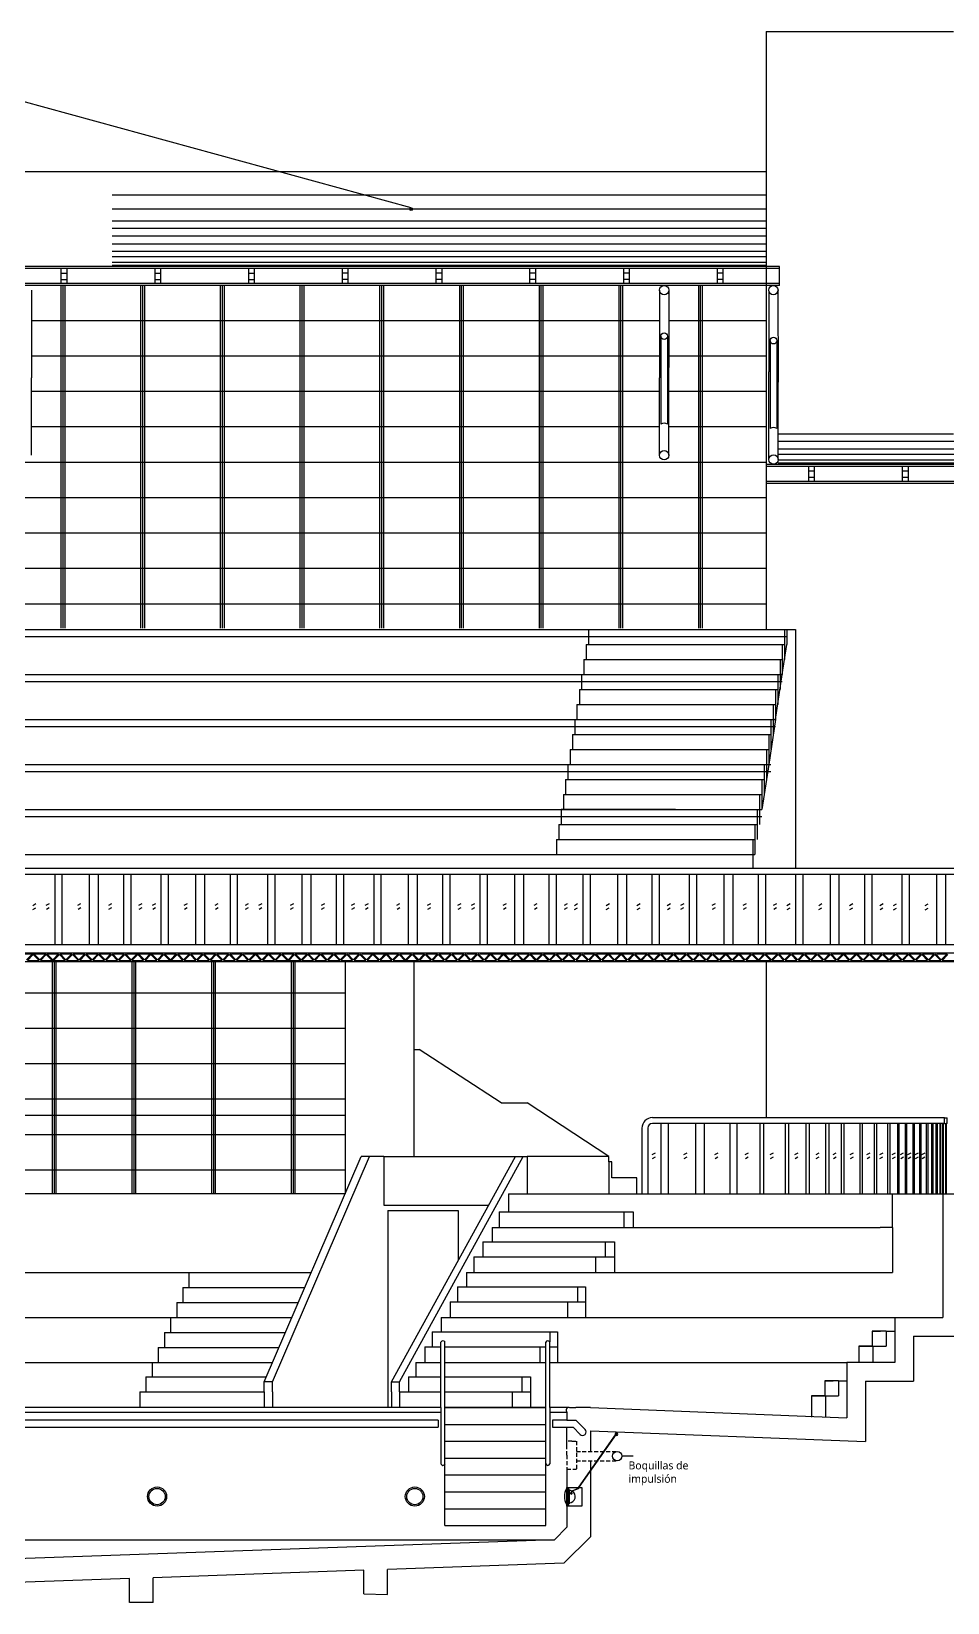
# Model space of a CAD drawing. Extents: x -30 to 1202, y 231 to 898.
# Drawn here: x 301.3 to 360, y 575.7 to 676.3 of the extents above; entities that cross this region are included whole.
import ezdxf

# ---------------------------------------------------------------- set-up
doc = ezdxf.new("R2010")
doc.units = 0
doc.header["$LTSCALE"] = 0.04
doc.linetypes.add('DASHED2', pattern=[9.525, 6.35, -3.175])
for name, color, linetype in [('0.1', 1, 'CONTINUOUS'), ('0.2', 2, 'CONTINUOUS'), ('0.3', 3, 'CONTINUOUS'), ('0.5', 5, 'CONTINUOUS'), ('intal', 1, 'DASHED2')]:
    doc.layers.add(name, color=color, linetype=linetype)
doc.styles.add('Amir', font='l_10646.ttf', dxfattribs={"height": 0.15})

msp = doc.modelspace()

# ---------------------------------------------------------------- linework, layer by layer
at = {"layer": '0.1'}
for p, q in [((325.64, 664.96), (287.81, 675.34)), ((348.36, 667.26), (294.51, 667.26)), ((348.36, 665.78), (306.51, 665.78)), ((348.36, 664.88), (306.51, 664.88)), ((348.36, 664.11), (306.51, 664.11)), ((348.36, 663.65), (306.51, 663.65)), ((348.36, 663.16), (306.51, 663.16)), ((348.36, 662.65), (306.51, 662.65)), ((348.36, 662.16), (306.51, 662.16)), ((348.36, 661.82), (306.51, 661.82)), ((348.36, 661.46), (306.51, 661.46)), ((348.36, 661.27), (306.51, 661.27)), ((303.25, 638.06), (303.25, 660)), ((303.37, 638.06), (303.37, 660)), ((303.49, 638.06), (303.49, 660)), ((308.35, 638.06), (308.35, 660)), ((308.47, 638.06), (308.47, 660)), ((308.59, 638.06), (308.59, 660)), ((313.45, 638.06), (313.45, 660)), ((313.57, 638.06), (313.57, 660)), ((313.69, 638.06), (313.69, 660)), ((318.55, 638.06), (318.55, 660)), ((318.67, 638.06), (318.67, 660)), ((318.79, 638.06), (318.79, 660)), ((323.65, 638.06), (323.65, 660)), ((323.77, 638.06), (323.77, 660)), ((323.89, 638.06), (323.89, 660)), ((328.75, 638.06), (328.75, 660)), ((328.87, 638.06), (328.87, 660)), ((328.99, 638.06), (328.99, 660)), ((333.85, 638.06), (333.85, 660)), ((333.97, 638.06), (333.97, 660)), ((334.09, 638.06), (334.09, 660)), ((338.95, 638.06), (338.95, 660)), ((339.07, 638.06), (339.07, 660)), ((339.19, 638.06), (339.19, 660)), ((344.05, 638.06), (344.05, 660)), ((344.17, 638.06), (344.17, 660)), ((344.29, 638.06), (344.29, 660)), ((341.54, 657.74), (301.34, 657.74)), ((348.36, 657.74), (342.14, 657.74)), ((341.54, 655.47), (301.34, 655.47)), ((348.36, 655.47), (342.14, 655.47)), ((341.54, 653.21), (301.34, 653.21)), ((348.36, 653.21), (342.14, 653.21)), ((341.54, 650.94), (301.34, 650.94)), ((348.36, 650.94), (342.14, 650.94)), ((399.41, 650), (349.14, 650)), ((348.36, 648.67), (228.67, 648.67)), ((399.41, 649.51), (349.14, 649.51)), ((399.41, 649.17), (349.14, 649.17)), ((399.41, 648.82), (349.14, 648.82)), ((399.41, 648.62), (349.14, 648.62)), ((348.36, 646.4), (228.67, 646.4)), ((348.36, 644.14), (228.67, 644.14)), ((348.36, 641.87), (228.67, 641.87)), ((348.36, 639.6), (228.67, 639.6)), ((302.83, 622.32), (302.83, 617.82)), ((303.29, 622.32), (303.29, 617.82)), ((305.04, 622.32), (305.04, 617.82)), ((305.61, 622.32), (305.61, 617.82)), ((307.24, 622.32), (307.24, 617.82)), ((307.71, 622.32), (307.71, 617.82)), ((309.63, 622.32), (309.63, 617.82)), ((310.1, 622.32), (310.1, 617.82)), ((311.85, 622.32), (311.85, 617.82)), ((312.42, 622.32), (312.42, 617.82)), ((314.05, 622.32), (314.05, 617.82)), ((314.51, 622.32), (314.51, 617.82)), ((316.44, 622.32), (316.44, 617.82)), ((316.91, 622.32), (316.91, 617.82)), ((318.65, 622.32), (318.65, 617.82)), ((319.22, 622.32), (319.22, 617.82)), ((320.85, 622.32), (320.85, 617.82)), ((321.32, 622.32), (321.32, 617.82)), ((323.25, 622.32), (323.25, 617.82)), ((323.71, 622.32), (323.71, 617.82)), ((325.46, 622.32), (325.46, 617.82)), ((326.03, 622.32), (326.03, 617.82)), ((327.66, 622.32), (327.66, 617.82)), ((328.12, 622.32), (328.12, 617.82)), ((330.05, 622.32), (330.05, 617.82)), ((330.52, 622.32), (330.52, 617.82)), ((332.26, 622.32), (332.26, 617.82)), ((332.83, 622.32), (332.83, 617.82)), ((334.46, 622.32), (334.46, 617.82)), ((334.93, 622.32), (334.93, 617.82)), ((336.64, 622.3), (336.64, 617.8)), ((337.1, 622.3), (337.1, 617.8)), ((338.85, 622.3), (338.85, 617.8)), ((339.42, 622.3), (339.42, 617.8)), ((341.05, 622.3), (341.05, 617.8)), ((341.52, 622.3), (341.52, 617.8)), ((343.44, 622.32), (343.44, 617.82)), ((343.91, 622.32), (343.91, 617.82)), ((345.66, 622.32), (345.66, 617.82)), ((346.23, 622.32), (346.23, 617.82)), ((347.86, 622.32), (347.86, 617.82)), ((348.32, 622.32), (348.32, 617.82)), ((350.25, 622.3), (350.25, 617.8)), ((350.72, 622.3), (350.72, 617.8)), ((352.46, 622.3), (352.46, 617.8)), ((353.03, 622.3), (353.03, 617.8)), ((354.66, 622.3), (354.66, 617.8)), ((355.13, 622.3), (355.13, 617.8)), ((357.06, 622.29), (357.06, 617.79)), ((357.52, 622.29), (357.52, 617.79)), ((359.27, 622.29), (359.27, 617.79)), ((359.84, 622.29), (359.84, 617.79)), ((301.42, 620.32), (301.62, 620.43)), ((301.43, 620.06), (301.62, 620.17)), ((302.28, 620.34), (302.49, 620.44)), ((302.3, 620.07), (302.48, 620.19)), ((304.31, 620.34), (304.51, 620.44)), ((304.32, 620.07), (304.51, 620.19)), ((306.29, 620.34), (306.49, 620.44)), ((306.3, 620.07), (306.49, 620.19)), ((308.22, 620.34), (308.43, 620.44)), ((308.24, 620.07), (308.42, 620.19)), ((309.09, 620.34), (309.3, 620.44)), ((309.1, 620.07), (309.29, 620.19)), ((311.11, 620.34), (311.32, 620.44)), ((311.13, 620.07), (311.31, 620.19)), ((313.09, 620.34), (313.3, 620.44)), ((313.11, 620.07), (313.29, 620.19)), ((315.03, 620.34), (315.24, 620.44)), ((315.04, 620.07), (315.23, 620.19)), ((315.89, 620.34), (316.1, 620.44)), ((315.91, 620.07), (316.09, 620.19)), ((317.92, 620.34), (318.13, 620.44)), ((317.93, 620.07), (318.12, 620.19)), ((319.9, 620.34), (320.11, 620.44)), ((319.91, 620.07), (320.1, 620.19)), ((321.83, 620.34), (322.04, 620.44)), ((321.85, 620.07), (322.03, 620.19)), ((322.7, 620.34), (322.91, 620.44)), ((322.72, 620.07), (322.9, 620.19)), ((324.72, 620.34), (324.93, 620.44)), ((324.74, 620.07), (324.93, 620.19)), ((326.7, 620.34), (326.91, 620.44)), ((326.72, 620.07), (326.9, 620.19)), ((328.64, 620.34), (328.85, 620.44)), ((328.66, 620.07), (328.84, 620.19)), ((329.51, 620.34), (329.71, 620.44)), ((329.52, 620.07), (329.71, 620.19)), ((331.53, 620.34), (331.74, 620.44)), ((331.55, 620.07), (331.73, 620.19)), ((333.51, 620.34), (333.72, 620.44)), ((333.53, 620.07), (333.71, 620.19)), ((335.45, 620.34), (335.65, 620.44)), ((335.46, 620.07), (335.65, 620.19)), ((336.09, 620.32), (336.3, 620.43)), ((336.11, 620.06), (336.29, 620.17)), ((338.12, 620.32), (338.33, 620.43)), ((338.13, 620.06), (338.32, 620.17)), ((340.1, 620.32), (340.3, 620.43)), ((340.11, 620.06), (340.3, 620.17)), ((342.03, 620.32), (342.24, 620.43)), ((342.05, 620.06), (342.23, 620.17)), ((342.9, 620.34), (343.11, 620.44)), ((342.91, 620.07), (343.1, 620.19)), ((344.92, 620.34), (345.13, 620.44)), ((344.94, 620.07), (345.12, 620.19)), ((346.9, 620.34), (347.11, 620.44)), ((346.92, 620.07), (347.1, 620.19)), ((348.84, 620.34), (349.05, 620.44)), ((348.85, 620.07), (349.04, 620.19)), ((349.7, 620.32), (349.91, 620.43)), ((349.72, 620.06), (349.9, 620.17)), ((351.73, 620.32), (351.94, 620.43)), ((351.75, 620.06), (351.93, 620.17)), ((353.71, 620.32), (353.92, 620.43)), ((353.72, 620.06), (353.91, 620.17)), ((355.64, 620.32), (355.85, 620.43)), ((355.66, 620.06), (355.84, 620.17)), ((356.51, 620.31), (356.72, 620.41)), ((356.53, 620.04), (356.71, 620.15)), ((358.54, 620.31), (358.74, 620.41)), ((358.55, 620.04), (358.74, 620.15)), ((325.81, 616.73), (325.81, 611.1)), ((325.81, 611.1), (326.16, 611.1)), ((325.81, 611.1), (325.81, 604.24)), ((331.41, 607.67), (326.16, 611.1)), ((331.41, 607.67), (333.06, 607.67)), ((338.3, 604.24), (333.06, 607.67)), ((268.54, 606.9), (321.41, 606.9)), ((341.63, 606.36), (341.63, 601.86)), ((342.09, 606.36), (342.09, 601.86)), ((343.84, 606.36), (343.84, 601.86)), ((344.41, 606.36), (344.41, 601.86)), ((346.04, 606.36), (346.04, 601.86)), ((346.5, 606.36), (346.5, 601.86)), ((347.97, 606.36), (347.97, 601.86)), ((348.19, 606.36), (348.19, 601.86)), ((349.59, 606.36), (349.59, 601.86)), ((349.79, 606.36), (349.79, 601.86)), ((350.91, 606.36), (350.91, 601.86)), ((351.12, 606.36), (351.12, 601.86)), ((352.17, 606.36), (352.17, 601.86)), ((352.37, 606.36), (352.37, 601.86)), ((353.16, 606.36), (353.16, 601.86)), ((353.35, 606.36), (353.35, 601.86)), ((354.36, 606.36), (354.36, 601.86)), ((354.52, 606.36), (354.52, 601.86)), ((355.28, 606.36), (355.28, 601.86)), ((355.44, 606.36), (355.44, 601.86)), ((356.13, 606.36), (356.13, 601.86)), ((356.29, 606.36), (356.29, 601.86)), ((356.78, 606.36), (356.78, 601.86)), ((356.86, 606.36), (356.86, 601.86)), ((357.27, 606.36), (357.27, 601.86)), ((357.35, 606.36), (357.35, 601.86)), ((357.75, 606.36), (357.75, 601.86)), ((357.84, 606.36), (357.84, 601.86)), ((358.18, 606.36), (358.18, 601.86)), ((358.27, 606.36), (358.27, 601.86)), ((358.62, 606.36), (358.62, 601.86)), ((358.71, 606.36), (358.71, 601.86)), ((358.95, 606.36), (358.95, 601.86)), ((359.04, 606.36), (359.04, 601.86)), ((359.22, 606.36), (359.22, 601.86)), ((359.31, 606.36), (359.31, 601.86)), ((359.48, 606.36), (359.48, 601.86)), ((359.53, 606.36), (359.53, 601.86)), ((359.65, 606.36), (359.65, 601.86)), ((359.7, 606.36), (359.7, 601.86)), ((359.85, 606.36), (359.85, 601.86)), ((359.89, 606.36), (359.89, 601.86)), ((341.08, 604.38), (341.29, 604.48)), ((343.1, 604.38), (343.31, 604.48)), ((345.08, 604.38), (345.29, 604.48)), ((347.02, 604.38), (347.23, 604.48)), ((348.63, 604.38), (348.84, 604.48)), ((350.2, 604.38), (350.41, 604.48)), ((351.56, 604.38), (351.77, 604.48)), ((352.65, 604.38), (352.86, 604.48)), ((353.75, 604.38), (353.96, 604.48)), ((354.81, 604.38), (355.02, 604.48)), ((355.64, 604.38), (355.85, 604.48)), ((356.44, 604.38), (356.65, 604.48)), ((356.96, 604.38), (357.17, 604.48)), ((357.44, 604.38), (357.65, 604.48)), ((357.91, 604.38), (358.12, 604.48)), ((358.33, 604.38), (358.54, 604.48)), ((338.5, 603.9), (338.3, 603.9)), ((338.5, 602.88), (338.5, 603.9)), ((341.1, 604.11), (341.28, 604.22)), ((343.12, 604.11), (343.31, 604.22)), ((345.1, 604.11), (345.28, 604.22)), ((347.04, 604.11), (347.22, 604.22)), ((348.65, 604.11), (348.84, 604.22)), ((350.22, 604.11), (350.4, 604.22)), ((351.58, 604.11), (351.76, 604.22)), ((352.67, 604.11), (352.85, 604.22)), ((353.76, 604.11), (353.95, 604.22)), ((354.83, 604.11), (355.01, 604.22)), ((355.65, 604.11), (355.84, 604.22)), ((356.46, 604.11), (356.64, 604.22)), ((356.98, 604.11), (357.16, 604.22)), ((357.46, 604.11), (357.64, 604.22)), ((357.93, 604.11), (358.11, 604.22)), ((358.35, 604.11), (358.53, 604.22)), ((340.08, 602.88), (338.5, 602.88)), ((340.08, 601.86), (340.08, 602.88)), ((324.16, 600.78), (324.16, 599.24)), ((324.16, 600.78), (328.65, 600.78)), ((328.65, 600.78), (328.65, 597.58)), ((324.16, 599.24), (324.16, 588.18)), ((336.38, 583.08), (338.76, 586.49)), ((336.4, 583.08), (338.78, 586.48)), ((339.86, 585.07), (339.14, 585.07)), ((335.62, 583.06), (335.59, 583.06)), ((335.59, 583.06), (335.59, 581.87)), ((335.62, 583.06), (336.38, 583.06)), ((335.63, 583.06), (335.63, 581.87)), ((335.77, 583.06), (335.72, 583)), ((335.72, 581.93), (335.72, 583)), ((335.72, 582.97), (335.74, 582.97)), ((335.74, 581.99), (335.74, 582.97)), ((335.74, 582.94), (335.75, 582.94)), ((335.75, 582.94), (335.75, 582.01)), ((335.89, 582.7), (335.9, 582.71)), ((335.9, 582.74), (335.91, 582.75)), ((335.9, 582.72), (335.9, 582.74)), ((335.9, 582.71), (335.9, 582.72)), ((335.9, 582.7), (335.91, 582.71)), ((335.91, 582.78), (335.92, 582.79)), ((335.91, 582.77), (335.91, 582.78)), ((335.91, 582.76), (335.91, 582.77)), ((335.91, 582.75), (335.91, 582.76)), ((335.91, 582.73), (335.92, 582.75)), ((335.91, 582.72), (335.91, 582.73)), ((335.91, 582.72), (335.91, 582.73)), ((335.91, 582.71), (335.91, 582.72)), ((335.92, 582.8), (335.93, 582.82)), ((335.92, 582.79), (335.92, 582.8)), ((335.92, 582.78), (335.93, 582.79)), ((335.92, 582.77), (335.92, 582.78)), ((335.92, 582.76), (335.92, 582.77)), ((335.92, 582.74), (335.92, 582.76)), ((335.93, 582.82), (335.94, 582.83)), ((335.93, 582.8), (335.94, 582.81)), ((335.93, 582.79), (335.93, 582.8)), ((335.94, 582.83), (335.95, 582.84)), ((335.94, 582.82), (335.95, 582.83)), ((335.94, 582.81), (335.94, 582.82)), ((335.95, 582.85), (336.35, 583.01)), ((335.95, 582.84), (335.96, 582.85)), ((335.95, 582.83), (335.96, 582.84)), ((335.96, 582.84), (336.35, 583)), ((336.38, 583.05), (336.38, 583.08)), ((336.38, 583.04), (336.38, 583.05)), ((336.4, 583.05), (336.38, 583.05)), ((336.39, 583.04), (336.39, 583.05)), ((336.4, 583.05), (336.4, 583.08)), ((336.4, 583.06), (336.58, 583.06)), ((336.58, 583.06), (336.58, 581.87)), ((336.58, 582.94), (336.58, 582.94)), ((335.59, 581.87), (335.62, 581.87)), ((336.58, 581.87), (335.62, 581.87)), ((335.72, 581.98), (335.74, 581.99)), ((335.77, 581.87), (335.72, 581.93)), ((335.75, 582.01), (335.74, 582.01))]:
    msp.add_line(p, q, dxfattribs=at)
for centre, radius in [((325.64, 664.88), 0.0822), ((309.38, 582.48), 0.613), ((309.38, 582.48), 0.52), ((325.88, 582.48), 0.613), ((325.88, 582.48), 0.52)]:
    msp.add_circle(centre, radius, dxfattribs=at)
for centre, radius, start, end in [((338.78, 586.47), 0.0863, 232.1287, 217.4613), ((338.76, 586.47), 0.0146, 6.7023, 103.368), ((336.44, 582.48), 0.988, 149.0005, 210.9995), ((335.75, 582.47), 0.401, 62.6002, 90), ((335.75, 582.47), 0.401, 270, 61.1091), ((336.33, 583.05), 0.06, 291.8263, 344.7721), ((336.33, 583.05), 0.0497, 291.8263, 344.7721)]:
    msp.add_arc(centre, radius, start, end, dxfattribs=at)
for centre, major_axis, ratio, start_param, end_param in [((335.9, 582.7), (0.0623, 0), 0.642867, 1.489749, 7.611387), ((335.9, 582.68), (0.0623, 0), 0.642867, 2.890178, 6.5346), ((335.9, 582.7), (-0.00511, 0), 0.589471, 5.871564, 9.425241)]:
    msp.add_ellipse(centre, major_axis=major_axis, ratio=ratio, start_param=start_param, end_param=end_param, dxfattribs=at)
at = {"layer": '0.2'}
for p, q in [((301.34, 659.7), (301.34, 654.08)), ((341.54, 659.7), (341.54, 654.08)), ((342.14, 659.7), (342.14, 654.74)), ((349.12, 659.7), (349.14, 653.8)), ((348.54, 659.62), (348.54, 654.46)), ((341.62, 656.75), (341.62, 651.12)), ((342.05, 656.75), (342.05, 651.12)), ((348.62, 656.47), (348.62, 650.84)), ((349.05, 656.47), (349.05, 650.84)), ((342.14, 649.13), (342.14, 654.74)), ((301.34, 649.13), (301.34, 654.08)), ((341.54, 649.13), (341.54, 654.08)), ((348.54, 648.85), (348.54, 654.46)), ((349.14, 648.85), (349.14, 653.8)), ((261.28, 637.98), (349.68, 637.98)), ((336.99, 637.98), (336.99, 637.02)), ((336.99, 637.98), (349.55, 637.98)), ((349.55, 637.98), (349.55, 637.02)), ((349.55, 637.98), (350.24, 637.98)), ((349.69, 637.98), (349.69, 637.02)), ((350.24, 637.98), (350.25, 622.71)), ((261.28, 637.53), (349.68, 637.53)), ((336.85, 637.02), (336.85, 636.06)), ((336.85, 637.02), (349.55, 637.02)), ((349.4, 637.02), (349.4, 636.06)), ((349.4, 635.1), (349.69, 637.02)), ((349.55, 637.02), (349.55, 636.06)), ((336.7, 636.06), (336.7, 635.1)), ((336.7, 636.06), (349.4, 636.06)), ((349.26, 636.06), (349.26, 635.1)), ((349.4, 636.06), (349.4, 635.1)), ((261.55, 635.1), (349.4, 635.1)), ((261.55, 634.65), (349.4, 634.65)), ((336.55, 635.1), (336.55, 634.14)), ((336.55, 635.1), (349.26, 635.1)), ((348.96, 632.22), (349.4, 635.1)), ((349.11, 635.1), (349.11, 634.14)), ((349.26, 635.1), (349.26, 634.14)), ((336.41, 634.14), (336.41, 633.18)), ((336.41, 634.14), (349.11, 634.14)), ((348.96, 634.14), (348.96, 633.18)), ((349.11, 634.14), (349.11, 633.18)), ((336.26, 633.18), (336.26, 632.22)), ((336.26, 633.18), (348.96, 633.18)), ((348.82, 633.18), (348.82, 632.22)), ((348.96, 633.18), (348.96, 632.22)), ((262.14, 632.22), (348.96, 632.22)), ((262.14, 631.77), (348.96, 631.77)), ((336.12, 632.22), (336.12, 631.26)), ((336.12, 632.22), (348.82, 632.22)), ((348.96, 632.22), (348.53, 629.34)), ((348.67, 632.22), (348.67, 631.26)), ((348.82, 632.22), (348.82, 631.26)), ((335.97, 631.26), (335.97, 630.3)), ((335.97, 631.26), (348.67, 631.26)), ((348.53, 631.26), (348.53, 630.3)), ((348.67, 631.26), (348.67, 630.3)), ((335.82, 630.3), (335.82, 629.34)), ((335.82, 630.3), (348.53, 630.3)), ((348.38, 630.3), (348.38, 629.34)), ((348.53, 630.3), (348.53, 629.34)), ((262.57, 629.34), (348.67, 629.34)), ((262.57, 628.89), (348.67, 628.89)), ((335.68, 629.34), (335.68, 628.38)), ((335.68, 629.34), (348.38, 629.34)), ((348.53, 629.34), (348.09, 626.46)), ((348.24, 629.34), (348.24, 628.38)), ((348.38, 629.34), (348.38, 628.38)), ((335.53, 628.38), (335.53, 627.42)), ((335.53, 628.38), (348.24, 628.38)), ((348.09, 628.38), (348.09, 627.42)), ((348.24, 628.38), (348.24, 627.42)), ((335.39, 627.42), (335.39, 626.46)), ((335.39, 627.42), (348.09, 627.42)), ((347.94, 627.42), (347.94, 626.46)), ((348.09, 627.42), (348.09, 626.46)), ((335.09, 625.5), (335.09, 624.54)), ((335.09, 625.5), (347.8, 625.5)), ((335.24, 626.46), (335.24, 625.5)), ((335.24, 626.46), (347.94, 626.46)), ((347.65, 625.5), (347.65, 624.54)), ((347.8, 626.46), (347.8, 625.5)), ((347.8, 625.5), (347.8, 624.54)), ((347.94, 626.46), (347.94, 625.5)), ((334.95, 624.54), (334.95, 623.58)), ((334.95, 624.54), (347.65, 624.54)), ((347.51, 624.54), (347.51, 623.58)), ((347.65, 624.54), (347.65, 623.58)), ((263.45, 623.58), (347.65, 623.58)), ((334.8, 623.58), (347.51, 623.58)), ((347.51, 623.58), (347.51, 622.71)), ((130.75, 622.71), (362.52, 622.71)), ((130.75, 622.32), (362.52, 622.32)), ((350.25, 622.32), (350.25, 622.3)), ((295.9, 616.73), (303.66, 616.73)), ((300.66, 617.22), (302.25, 617.22)), ((301.41, 617.22), (301.03, 616.84)), ((301.45, 617.18), (301.08, 616.8)), ((301.08, 616.8), (301.83, 616.8)), ((301.45, 617.18), (301.83, 616.8)), ((301.5, 617.22), (301.87, 616.84)), ((302.25, 617.22), (301.87, 616.84)), ((302.29, 617.18), (301.91, 616.8)), ((301.91, 616.8), (303.5, 616.8)), ((302.29, 617.18), (302.67, 616.8)), ((302.33, 617.22), (302.71, 616.84)), ((302.33, 617.22), (303.08, 617.22)), ((302.69, 601.86), (302.69, 616.73)), ((303.08, 617.22), (302.71, 616.84)), ((303.13, 617.18), (302.75, 616.8)), ((302.81, 601.86), (302.81, 616.73)), ((302.93, 601.86), (302.93, 616.73)), ((303.13, 617.18), (303.5, 616.8)), ((303.17, 617.22), (303.55, 616.84)), ((303.17, 617.22), (303.92, 617.22)), ((303.44, 616.73), (311.19, 616.73)), ((303.51, 616.8), (303.5, 616.8)), ((303.92, 617.22), (303.55, 616.84)), ((303.97, 617.18), (303.59, 616.8)), ((303.59, 616.8), (304.27, 616.8)), ((303.97, 617.18), (304.34, 616.8)), ((304.01, 617.22), (304.38, 616.84)), ((304.01, 617.22), (304.76, 617.22)), ((304.27, 616.8), (304.34, 616.8)), ((304.76, 617.22), (304.38, 616.84)), ((304.8, 617.18), (304.43, 616.8)), ((304.43, 616.8), (305.18, 616.8)), ((304.8, 617.18), (305.18, 616.8)), ((304.85, 617.22), (305.6, 617.22)), ((304.85, 617.22), (305.22, 616.84)), ((305.6, 617.22), (305.22, 616.84)), ((305.64, 617.18), (305.26, 616.8)), ((305.26, 616.8), (306.02, 616.8)), ((305.64, 617.18), (306.02, 616.8)), ((305.68, 617.22), (306.06, 616.84)), ((305.68, 617.22), (306.43, 617.22)), ((306.43, 617.22), (306.06, 616.84)), ((306.48, 617.18), (306.1, 616.8)), ((306.1, 616.8), (306.85, 616.8)), ((306.48, 617.18), (306.85, 616.8)), ((306.52, 617.22), (306.89, 616.84)), ((306.62, 617.22), (306.86, 617.22)), ((306.76, 617.22), (307.27, 617.22)), ((307.27, 617.22), (306.89, 616.84)), ((307.31, 617.18), (306.94, 616.8)), ((306.94, 616.8), (307.69, 616.8)), ((307.31, 617.18), (307.69, 616.8)), ((307.35, 617.22), (307.73, 616.84)), ((307.45, 617.22), (308.2, 617.22)), ((308.11, 617.22), (307.73, 616.84)), ((308.15, 617.18), (307.77, 616.8)), ((307.77, 616.8), (308.52, 616.8)), ((307.79, 601.86), (307.79, 616.73)), ((307.91, 601.86), (307.91, 616.73)), ((308.03, 601.86), (308.03, 616.73)), ((308.15, 617.18), (308.52, 616.8)), ((308.19, 617.22), (308.57, 616.84)), ((308.19, 617.22), (309.78, 617.22)), ((308.94, 617.22), (308.57, 616.84)), ((308.98, 617.18), (308.61, 616.8)), ((308.61, 616.8), (309.36, 616.8)), ((308.98, 617.18), (309.36, 616.8)), ((309.03, 617.22), (309.4, 616.84)), ((309.78, 617.22), (309.4, 616.84)), ((309.82, 617.18), (309.45, 616.8)), ((309.45, 616.8), (311.03, 616.8)), ((309.82, 617.18), (310.2, 616.8)), ((309.86, 617.22), (310.24, 616.84)), ((309.86, 617.22), (310.61, 617.22)), ((310.61, 617.22), (310.24, 616.84)), ((310.66, 617.18), (310.28, 616.8)), ((310.66, 617.18), (311.03, 616.8)), ((310.7, 617.22), (311.1, 616.82)), ((310.7, 617.22), (311.45, 617.22)), ((310.96, 616.73), (318.72, 616.73)), ((311.03, 616.8), (311.03, 616.8)), ((311.45, 617.22), (311.08, 616.84)), ((311.49, 617.18), (311.12, 616.8)), ((311.12, 616.8), (311.8, 616.8)), ((311.49, 617.18), (311.87, 616.8)), ((311.54, 617.22), (311.91, 616.84)), ((311.54, 617.22), (312.29, 617.22)), ((311.8, 616.8), (311.87, 616.8)), ((312.29, 617.22), (311.91, 616.84)), ((312.33, 617.18), (311.95, 616.8)), ((311.95, 616.8), (312.71, 616.8)), ((312.33, 617.18), (312.71, 616.8)), ((312.37, 617.22), (313.12, 617.22)), ((312.37, 617.22), (312.75, 616.84)), ((313.12, 617.22), (312.75, 616.84)), ((313.17, 617.18), (312.79, 616.8)), ((312.79, 616.8), (313.54, 616.8)), ((312.89, 601.86), (312.89, 616.73)), ((313.01, 601.86), (313.01, 616.73)), ((313.13, 601.86), (313.13, 616.73)), ((313.17, 617.18), (313.54, 616.8)), ((313.21, 617.22), (313.58, 616.84)), ((313.21, 617.22), (313.96, 617.22)), ((313.96, 617.22), (313.58, 616.84)), ((314, 617.18), (313.63, 616.8)), ((313.63, 616.8), (314.38, 616.8)), ((314, 617.18), (314.38, 616.8)), ((314.05, 617.22), (314.42, 616.84)), ((314.14, 617.22), (314.39, 617.22)), ((314.29, 617.22), (314.8, 617.22)), ((314.8, 617.22), (314.42, 616.84)), ((314.84, 617.18), (314.46, 616.8)), ((314.46, 616.8), (315.21, 616.8)), ((314.84, 617.18), (315.21, 616.8)), ((314.88, 617.22), (315.26, 616.84)), ((314.98, 617.22), (315.73, 617.22)), ((315.63, 617.22), (315.26, 616.84)), ((315.68, 617.18), (315.3, 616.8)), ((315.3, 616.8), (316.05, 616.8)), ((315.68, 617.18), (316.05, 616.8)), ((315.72, 617.22), (316.09, 616.84)), ((315.72, 617.22), (317.31, 617.22)), ((316.47, 617.22), (316.09, 616.84)), ((316.51, 617.18), (316.14, 616.8)), ((316.14, 616.8), (316.89, 616.8)), ((316.51, 617.18), (316.89, 616.8)), ((316.55, 617.22), (316.93, 616.84)), ((317.31, 617.22), (316.93, 616.84)), ((317.35, 617.18), (316.97, 616.8)), ((316.97, 616.8), (318.56, 616.8)), ((317.35, 617.18), (317.72, 616.8)), ((317.39, 617.22), (317.77, 616.84)), ((317.39, 617.22), (318.14, 617.22)), ((318.14, 617.22), (317.77, 616.84)), ((318.18, 617.18), (317.81, 616.8)), ((317.99, 601.86), (317.99, 616.73)), ((318.11, 601.86), (318.11, 616.73)), ((318.18, 617.18), (318.56, 616.8)), ((318.22, 617.22), (318.98, 617.22)), ((318.23, 617.22), (318.62, 616.82)), ((318.23, 601.86), (318.23, 616.73)), ((318.98, 617.22), (318.49, 616.73)), ((318.49, 616.73), (326.24, 616.73)), ((319.02, 617.18), (318.64, 616.8)), ((318.64, 616.8), (319.32, 616.8)), ((319.02, 617.18), (319.39, 616.8)), ((319.06, 617.22), (319.44, 616.84)), ((319.06, 617.22), (319.81, 617.22)), ((319.32, 616.8), (319.39, 616.8)), ((319.81, 617.22), (319.44, 616.84)), ((319.85, 617.18), (319.48, 616.8)), ((319.48, 616.8), (320.23, 616.8)), ((319.85, 617.18), (320.23, 616.8)), ((319.9, 617.22), (320.65, 617.22)), ((319.9, 617.22), (320.27, 616.84)), ((320.65, 617.22), (320.27, 616.84)), ((320.69, 617.18), (320.31, 616.8)), ((320.31, 616.8), (321.07, 616.8)), ((320.69, 617.18), (321.07, 616.8)), ((320.73, 617.22), (321.11, 616.84)), ((320.73, 617.22), (321.48, 617.22)), ((321.48, 617.22), (321.11, 616.84)), ((321.53, 617.18), (321.15, 616.8)), ((321.15, 616.8), (321.9, 616.8)), ((321.41, 616.73), (321.41, 601.86)), ((321.53, 617.18), (321.9, 616.8)), ((321.57, 617.22), (321.94, 616.84)), ((321.67, 617.22), (321.91, 617.22)), ((321.81, 617.22), (322.32, 617.22)), ((322.32, 617.22), (321.94, 616.84)), ((322.36, 617.18), (321.99, 616.8)), ((321.99, 616.8), (322.74, 616.8)), ((322.36, 617.18), (322.74, 616.8)), ((322.41, 617.22), (322.78, 616.84)), ((322.5, 617.22), (323.25, 617.22)), ((323.16, 617.22), (322.78, 616.84)), ((323.2, 617.18), (322.82, 616.8)), ((322.82, 616.8), (323.57, 616.8)), ((323.2, 617.18), (323.57, 616.8)), ((323.24, 617.22), (323.62, 616.84)), ((323.24, 617.22), (324.83, 617.22)), ((323.99, 617.22), (323.62, 616.84)), ((324.04, 617.18), (323.66, 616.8)), ((323.66, 616.8), (324.41, 616.8)), ((324.04, 617.18), (324.41, 616.8)), ((324.08, 617.22), (324.45, 616.84)), ((324.83, 617.22), (324.45, 616.84)), ((324.87, 617.18), (324.5, 616.8)), ((324.5, 616.8), (326.08, 616.8)), ((324.87, 617.18), (325.25, 616.8)), ((324.91, 617.22), (325.29, 616.84)), ((324.91, 617.22), (325.67, 617.22)), ((325.67, 617.22), (325.29, 616.84)), ((325.71, 617.18), (325.33, 616.8)), ((325.71, 617.18), (326.08, 616.8)), ((325.75, 617.22), (326.15, 616.82)), ((325.75, 617.22), (326.5, 617.22)), ((326.5, 617.22), (326.02, 616.73)), ((326.02, 616.73), (333.77, 616.73)), ((326.55, 617.18), (326.17, 616.8)), ((326.17, 616.8), (326.85, 616.8)), ((326.55, 617.18), (326.92, 616.8)), ((326.59, 617.22), (326.96, 616.84)), ((326.59, 617.22), (327.34, 617.22)), ((326.85, 616.8), (326.92, 616.8)), ((327.34, 617.22), (326.96, 616.84)), ((327.38, 617.18), (327.01, 616.8)), ((327.01, 616.8), (327.76, 616.8)), ((327.38, 617.18), (327.76, 616.8)), ((327.43, 617.22), (328.18, 617.22)), ((327.43, 617.22), (327.8, 616.84)), ((328.18, 617.22), (327.8, 616.84)), ((328.22, 617.18), (327.84, 616.8)), ((327.84, 616.8), (328.6, 616.8)), ((328.22, 617.18), (328.6, 616.8)), ((328.26, 617.22), (328.64, 616.84)), ((328.26, 617.22), (329.01, 617.22)), ((329.01, 617.22), (328.64, 616.84)), ((329.06, 617.18), (328.68, 616.8)), ((328.68, 616.8), (329.43, 616.8)), ((329.06, 617.18), (329.43, 616.8)), ((329.1, 617.22), (329.47, 616.84)), ((329.2, 617.22), (329.44, 617.22)), ((329.34, 617.22), (329.85, 617.22)), ((329.85, 617.22), (329.47, 616.84)), ((329.89, 617.18), (329.52, 616.8)), ((329.52, 616.8), (330.27, 616.8)), ((329.89, 617.18), (330.27, 616.8)), ((329.93, 617.22), (330.31, 616.84)), ((330.03, 617.22), (330.78, 617.22)), ((330.69, 617.22), (330.31, 616.84)), ((330.73, 617.18), (330.35, 616.8)), ((330.35, 616.8), (331.1, 616.8)), ((330.73, 617.18), (331.1, 616.8)), ((330.77, 617.22), (331.15, 616.84)), ((330.77, 617.22), (332.36, 617.22)), ((331.52, 617.22), (331.15, 616.84)), ((331.56, 617.18), (331.19, 616.8)), ((331.19, 616.8), (331.94, 616.8)), ((331.56, 617.18), (331.94, 616.8)), ((331.61, 617.22), (331.98, 616.84)), ((332.36, 617.22), (331.98, 616.84)), ((332.4, 617.18), (332.03, 616.8)), ((332.03, 616.8), (333.61, 616.8)), ((332.4, 617.18), (332.78, 616.8)), ((332.44, 617.22), (332.82, 616.84)), ((332.44, 617.22), (333.19, 617.22)), ((333.19, 617.22), (332.82, 616.84)), ((333.24, 617.18), (332.86, 616.8)), ((333.24, 617.18), (333.61, 616.8)), ((333.27, 617.22), (334.03, 617.22)), ((333.28, 617.22), (333.68, 616.82)), ((334.03, 617.22), (333.54, 616.73)), ((333.54, 616.73), (341.29, 616.73)), ((334.07, 617.18), (333.69, 616.8)), ((333.69, 616.8), (334.37, 616.8)), ((334.07, 617.18), (334.44, 616.8)), ((334.11, 617.22), (334.49, 616.84)), ((334.11, 617.22), (334.86, 617.22)), ((334.37, 616.8), (334.44, 616.8)), ((334.86, 617.22), (334.49, 616.84)), ((334.9, 617.18), (334.53, 616.8)), ((334.53, 616.8), (335.28, 616.8)), ((334.9, 617.18), (335.28, 616.8)), ((334.95, 617.22), (335.7, 617.22)), ((334.95, 617.22), (335.32, 616.84)), ((335.7, 617.22), (335.32, 616.84)), ((335.74, 617.18), (335.36, 616.8)), ((335.36, 616.8), (336.12, 616.8)), ((335.74, 617.18), (336.12, 616.8)), ((335.78, 617.22), (336.16, 616.84)), ((335.78, 617.22), (336.53, 617.22)), ((336.53, 617.22), (336.16, 616.84)), ((336.58, 617.18), (336.2, 616.8)), ((336.2, 616.8), (336.95, 616.8)), ((336.58, 617.18), (336.95, 616.8)), ((336.62, 617.22), (337, 616.84)), ((336.72, 617.22), (336.96, 617.22)), ((336.86, 617.22), (337.37, 617.22)), ((337.37, 617.22), (337, 616.84)), ((337.41, 617.18), (337.04, 616.8)), ((337.04, 616.8), (337.79, 616.8)), ((337.41, 617.18), (337.79, 616.8)), ((337.46, 617.22), (337.83, 616.84)), ((337.55, 617.22), (338.31, 617.22)), ((338.21, 617.22), (337.83, 616.84)), ((338.25, 617.18), (337.87, 616.8)), ((337.87, 616.8), (338.63, 616.8)), ((338.25, 617.18), (338.63, 616.8)), ((338.29, 617.22), (338.67, 616.84)), ((338.29, 617.22), (339.88, 617.22)), ((339.04, 617.22), (338.67, 616.84)), ((339.09, 617.18), (338.71, 616.8)), ((338.71, 616.8), (339.46, 616.8)), ((339.09, 617.18), (339.46, 616.8)), ((339.13, 617.22), (339.5, 616.84)), ((339.88, 617.22), (339.5, 616.84)), ((339.92, 617.18), (339.55, 616.8)), ((339.55, 616.8), (341.13, 616.8)), ((339.92, 617.18), (340.3, 616.8)), ((339.96, 617.22), (340.34, 616.84)), ((339.96, 617.22), (340.72, 617.22)), ((340.72, 617.22), (340.34, 616.84)), ((340.76, 617.18), (340.38, 616.8)), ((340.76, 617.18), (341.13, 616.8)), ((340.8, 617.22), (341.2, 616.82)), ((340.8, 617.22), (341.55, 617.22)), ((341.55, 617.22), (341.07, 616.73)), ((341.07, 616.73), (348.82, 616.73)), ((341.6, 617.18), (341.22, 616.8)), ((341.22, 616.8), (341.9, 616.8)), ((341.6, 617.18), (341.97, 616.8)), ((341.64, 617.22), (342.02, 616.84)), ((341.64, 617.22), (342.39, 617.22)), ((341.9, 616.8), (341.97, 616.8)), ((342.39, 617.22), (342.02, 616.84)), ((342.43, 617.18), (342.06, 616.8)), ((342.06, 616.8), (342.81, 616.8)), ((342.43, 617.18), (342.81, 616.8)), ((342.48, 617.22), (343.23, 617.22)), ((342.48, 617.22), (342.85, 616.84)), ((343.23, 617.22), (342.85, 616.84)), ((343.27, 617.18), (342.89, 616.8)), ((342.89, 616.8), (343.65, 616.8)), ((343.27, 617.18), (343.65, 616.8)), ((343.31, 617.22), (343.69, 616.84)), ((343.31, 617.22), (344.06, 617.22)), ((344.06, 617.22), (343.69, 616.84)), ((344.11, 617.18), (343.73, 616.8)), ((343.73, 616.8), (344.48, 616.8)), ((344.11, 617.18), (344.48, 616.8)), ((344.15, 617.22), (344.52, 616.84)), ((344.25, 617.22), (344.49, 617.22)), ((344.39, 617.22), (344.9, 617.22)), ((344.9, 617.22), (344.52, 616.84)), ((344.94, 617.18), (344.57, 616.8)), ((344.57, 616.8), (345.32, 616.8)), ((344.94, 617.18), (345.32, 616.8)), ((344.98, 617.22), (345.36, 616.84)), ((345.08, 617.22), (345.83, 617.22)), ((345.74, 617.22), (345.36, 616.84)), ((345.78, 617.18), (345.4, 616.8)), ((345.4, 616.8), (346.15, 616.8)), ((345.78, 617.18), (346.15, 616.8)), ((345.82, 617.22), (346.2, 616.84)), ((345.82, 617.22), (347.41, 617.22)), ((346.57, 617.22), (346.2, 616.84)), ((346.61, 617.18), (346.24, 616.8)), ((346.24, 616.8), (346.99, 616.8)), ((346.61, 617.18), (346.99, 616.8)), ((346.66, 617.22), (347.03, 616.84)), ((347.41, 617.22), (347.03, 616.84)), ((347.45, 617.18), (347.08, 616.8)), ((347.08, 616.8), (348.66, 616.8)), ((347.45, 617.18), (347.83, 616.8)), ((347.49, 617.22), (347.87, 616.84)), ((347.49, 617.22), (348.24, 617.22)), ((348.24, 617.22), (347.87, 616.84)), ((348.29, 617.18), (347.91, 616.8)), ((348.29, 617.18), (348.66, 616.8)), ((348.33, 617.22), (348.73, 616.82)), ((348.34, 617.22), (349.09, 617.22)), ((349.09, 617.22), (348.6, 616.73)), ((348.6, 616.73), (356.35, 616.73)), ((349.13, 617.18), (348.76, 616.8)), ((348.76, 616.8), (349.43, 616.8)), ((349.13, 617.18), (349.51, 616.8)), ((349.17, 617.22), (349.55, 616.84)), ((349.17, 617.22), (349.93, 617.22)), ((349.43, 616.8), (349.51, 616.8)), ((349.93, 617.22), (349.55, 616.84)), ((349.97, 617.18), (349.59, 616.8)), ((349.59, 616.8), (350.34, 616.8)), ((349.97, 617.18), (350.34, 616.8)), ((350.01, 617.22), (350.76, 617.22)), ((350.01, 617.22), (350.39, 616.84)), ((350.76, 617.22), (350.39, 616.84)), ((350.8, 617.18), (350.43, 616.8)), ((350.43, 616.8), (351.18, 616.8)), ((350.8, 617.18), (351.18, 616.8)), ((350.85, 617.22), (351.22, 616.84)), ((350.85, 617.22), (351.6, 617.22)), ((351.6, 617.22), (351.22, 616.84)), ((351.64, 617.18), (351.26, 616.8)), ((351.26, 616.8), (352.02, 616.8)), ((351.64, 617.18), (352.02, 616.8)), ((351.68, 617.22), (352.06, 616.84)), ((351.78, 617.22), (352.02, 617.22)), ((351.93, 617.22), (352.43, 617.22)), ((352.43, 617.22), (352.06, 616.84)), ((352.48, 617.18), (352.1, 616.8)), ((352.1, 616.8), (352.85, 616.8)), ((352.48, 617.18), (352.85, 616.8)), ((352.52, 617.22), (352.89, 616.84)), ((352.62, 617.22), (353.37, 617.22)), ((353.27, 617.22), (352.89, 616.84)), ((353.31, 617.18), (352.94, 616.8)), ((352.94, 616.8), (353.69, 616.8)), ((353.31, 617.18), (353.69, 616.8)), ((353.36, 617.22), (353.73, 616.84)), ((353.36, 617.22), (354.94, 617.22)), ((354.11, 617.22), (353.73, 616.84)), ((354.15, 617.18), (353.77, 616.8)), ((353.77, 616.8), (354.52, 616.8)), ((354.15, 617.18), (354.52, 616.8)), ((354.19, 617.22), (354.57, 616.84)), ((354.94, 617.22), (354.57, 616.84)), ((354.99, 617.18), (354.61, 616.8)), ((354.61, 616.8), (356.2, 616.8)), ((354.99, 617.18), (355.36, 616.8)), ((355.03, 617.22), (355.4, 616.84)), ((355.03, 617.22), (355.78, 617.22)), ((355.78, 617.22), (355.4, 616.84)), ((355.82, 617.18), (355.45, 616.8)), ((355.82, 617.18), (356.2, 616.8)), ((355.86, 617.22), (356.26, 616.82)), ((355.86, 617.22), (356.61, 617.22)), ((356.61, 617.22), (356.12, 616.73)), ((356.12, 616.73), (363.88, 616.73)), ((356.66, 617.18), (356.28, 616.8)), ((356.28, 616.8), (356.96, 616.8)), ((356.66, 617.18), (357.03, 616.8)), ((356.7, 617.22), (357.07, 616.84)), ((356.7, 617.22), (357.45, 617.22)), ((356.96, 616.8), (357.03, 616.8)), ((357.45, 617.22), (357.07, 616.84)), ((357.49, 617.18), (357.12, 616.8)), ((357.12, 616.8), (357.87, 616.8)), ((357.49, 617.18), (357.87, 616.8)), ((357.53, 617.22), (358.29, 617.22)), ((357.53, 617.22), (357.91, 616.84)), ((358.29, 617.22), (357.91, 616.84)), ((358.33, 617.18), (357.95, 616.8)), ((357.95, 616.8), (358.7, 616.8)), ((358.33, 617.18), (358.7, 616.8)), ((358.37, 617.22), (358.75, 616.84)), ((358.37, 617.22), (359.12, 617.22)), ((359.12, 617.22), (358.75, 616.84)), ((359.17, 617.18), (358.79, 616.8)), ((358.79, 616.8), (359.54, 616.8)), ((359.17, 617.18), (359.54, 616.8)), ((359.21, 617.22), (359.58, 616.84)), ((359.31, 617.22), (359.55, 617.22)), ((359.45, 617.22), (359.96, 617.22)), ((359.96, 617.22), (359.58, 616.84)), ((360, 617.18), (359.63, 616.8)), ((359.63, 616.8), (360.38, 616.8)), ((268.56, 614.73), (321.41, 614.73)), ((268.56, 612.46), (321.41, 612.46)), ((268.56, 610.19), (321.41, 610.19)), ((268.56, 607.93), (321.41, 607.93)), ((359.78, 606.73), (341.09, 606.73)), ((268.56, 605.66), (321.41, 605.66)), ((340.42, 606.06), (340.42, 601.86)), ((340.79, 606.06), (340.79, 601.86)), ((359.78, 606.36), (341.09, 606.36)), ((268.62, 603.39), (321.41, 603.39)), ((316.23, 589.82), (322.44, 604.24)), ((316.77, 589.82), (322.98, 604.24)), ((323.9, 604.24), (322.44, 604.24)), ((323.9, 604.24), (333.06, 604.24)), ((323.9, 604.24), (323.9, 601.86)), ((324.39, 589.82), (332.32, 604.24)), ((324.9, 589.82), (332.82, 604.24)), ((333.06, 604.24), (333.06, 601.82)), ((338.3, 604.24), (333.06, 604.24)), ((338.3, 603.9), (338.3, 604.24)), ((338.3, 603.9), (338.3, 601.86)), ((321.41, 601.86), (268.78, 601.86)), ((323.9, 601.86), (323.9, 601.14)), ((331.87, 601.86), (331.87, 600.74)), ((331.87, 601.86), (355.66, 601.86)), ((355.66, 601.86), (359.67, 601.86)), ((356.45, 599.7), (356.45, 601.86)), ((323.9, 601.14), (330.61, 601.14)), ((331.28, 600.7), (331.28, 599.7)), ((331.28, 600.7), (339.85, 600.7)), ((339.25, 600.7), (339.25, 599.73)), ((339.85, 600.7), (339.85, 599.7)), ((330.82, 599.7), (330.82, 598.78)), ((330.82, 599.7), (355.66, 599.7)), ((356.45, 599.7), (355.66, 599.7)), ((356.45, 599.7), (356.45, 596.82)), ((330.24, 598.78), (330.24, 597.82)), ((330.24, 598.78), (338.67, 598.78)), ((338.07, 598.78), (338.07, 597.82)), ((338.66, 598.78), (338.66, 596.82)), ((329.65, 597.82), (329.65, 596.82)), ((329.65, 597.82), (338.07, 597.82)), ((337.44, 597.82), (337.44, 596.82)), ((338.07, 597.82), (338.66, 597.82)), ((269.99, 596.82), (319.24, 596.82)), ((309.85, 596.82), (319.24, 596.82)), ((311.42, 596.82), (311.42, 595.86)), ((329.19, 596.82), (329.19, 595.9)), ((329.19, 596.82), (356.45, 596.82)), ((311.03, 595.86), (311.03, 594.9)), ((311.03, 595.86), (318.83, 595.86)), ((328.61, 595.9), (328.61, 594.98)), ((328.61, 595.9), (336.8, 595.9)), ((336.3, 595.9), (336.3, 594.94)), ((336.8, 595.9), (336.8, 593.94)), ((310.64, 594.9), (310.64, 593.94)), ((310.64, 594.9), (318.41, 594.9)), ((328.15, 594.94), (328.15, 593.98)), ((328.15, 594.94), (336.29, 594.94)), ((335.66, 594.94), (335.66, 593.94)), ((336.29, 594.94), (336.8, 594.94)), ((269.99, 593.94), (318, 593.94)), ((310.24, 593.94), (310.24, 592.98)), ((310.24, 593.94), (318, 593.94)), ((327.57, 593.94), (327.57, 593.02)), ((327.57, 593.94), (356.6, 593.94)), ((309.85, 592.98), (309.85, 592.02)), ((309.85, 592.98), (317.59, 592.98)), ((326.98, 593.02), (326.98, 592.06)), ((326.98, 593.02), (335.02, 593.02)), ((327.55, 588.18), (327.55, 592.37)), ((327.81, 588.18), (327.81, 592.37)), ((334.26, 588.18), (334.26, 592.37)), ((334.52, 593.02), (334.52, 592.38)), ((334.52, 588.18), (334.52, 592.37)), ((335.02, 593.02), (335.02, 591.06)), ((309.45, 592.02), (309.45, 591.06)), ((309.45, 592.02), (317.17, 592.02)), ((326.52, 592.06), (326.52, 591.06)), ((326.52, 592.06), (327.55, 592.06)), ((327.81, 592.06), (334.26, 592.06)), ((333.88, 592.06), (333.88, 591.06)), ((334.52, 592.06), (335.02, 592.06)), ((327.55, 588.18), (327.55, 584.57)), ((327.81, 580.62), (327.81, 588.18)), ((327.81, 588.18), (334.26, 588.18)), ((334.26, 580.62), (334.26, 588.18)), ((334.26, 588.18), (334.26, 588.18)), ((334.52, 588.18), (334.52, 584.57)), ((334.69, 587.37), (334.69, 586.92)), ((327.81, 587.1), (334.26, 587.1)), ((327.81, 586.02), (334.26, 586.02)), ((327.81, 584.94), (334.26, 584.94)), ((327.81, 583.86), (334.26, 583.86)), ((327.81, 582.78), (334.26, 582.78)), ((327.81, 581.7), (334.26, 581.7)), ((327.81, 580.62), (334.26, 580.62)), ((187.38, 579.72), (327.81, 579.72)), ((327.81, 579.72), (334.81, 579.72))]:
    msp.add_line(p, q, dxfattribs=at)
for points in [[(263.16, 626.46), (348.09, 626.46)], [(263.16, 626.01), (348.09, 626.01)], [(342.57, 626.46), (335.24, 626.46)], [(129.2, 617.82), (369.59, 617.82)], [(129.89, 617.28), (369.59, 617.28)], [(302.23, 617.22), (302.24, 617.22)], [(309.76, 617.22), (309.77, 617.22)], [(317.29, 617.22), (317.3, 617.22)], [(324.81, 617.22), (324.82, 617.22)], [(332.34, 617.22), (332.35, 617.22)], [(339.87, 617.22), (339.87, 617.22)], [(347.39, 617.22), (347.4, 617.22)], [(354.93, 617.22), (354.94, 617.22)]]:
    msp.add_lwpolyline(points, dxfattribs=at)
for centre, radius, start, end in [((341.84, 650.76), 0.42, 58.9358, 121.0642), ((348.84, 650.48), 0.42, 58.9358, 121.0642), ((341.09, 606.06), 0.676, 90, 180), ((341.09, 606.06), 0.3, 90, 180), ((327.68, 592.3), 0.147, 26.3085, 153.6915), ((334.39, 592.3), 0.147, 26.3085, 153.6915), ((327.68, 584.62), 0.143, 202.6299, 337.3701), ((334.39, 584.62), 0.143, 202.6299, 337.3701)]:
    msp.add_arc(centre, radius, start, end, dxfattribs=at)
at = {"layer": '0.3'}
for p, q in [((348.36, 676.26), (348.36, 637.98)), ((348.36, 676.26), (360.36, 676.26)), ((303.25, 660.12), (303.25, 661.08)), ((303.25, 660.78), (303.62, 660.78)), ((303.62, 660.12), (303.62, 661.08)), ((309.25, 660.12), (309.25, 661.08)), ((309.25, 660.78), (309.62, 660.78)), ((309.62, 660.12), (309.62, 661.08)), ((315.25, 660.12), (315.25, 661.08)), ((315.25, 660.78), (315.62, 660.78)), ((315.62, 660.12), (315.62, 661.08)), ((321.25, 660.12), (321.25, 661.08)), ((321.62, 660.78), (321.25, 660.78)), ((321.62, 660.12), (321.62, 661.08)), ((327.25, 660.12), (327.25, 661.08)), ((327.62, 660.78), (327.25, 660.78)), ((327.62, 660.12), (327.62, 661.08)), ((333.25, 660.12), (333.25, 661.08)), ((333.62, 660.78), (333.25, 660.78)), ((333.62, 660.12), (333.62, 661.08)), ((339.25, 660.12), (339.25, 661.08)), ((339.62, 660.78), (339.25, 660.78)), ((339.62, 660.12), (339.62, 661.08)), ((345.25, 660.12), (345.25, 661.08)), ((345.62, 660.78), (345.25, 660.78)), ((345.62, 660.12), (345.62, 661.08)), ((303.25, 660.37), (303.62, 660.37)), ((309.25, 660.37), (309.62, 660.37)), ((315.25, 660.37), (315.62, 660.37)), ((321.62, 660.37), (321.25, 660.37)), ((327.62, 660.37), (327.25, 660.37)), ((333.62, 660.37), (333.25, 660.37)), ((339.62, 660.37), (339.25, 660.37)), ((345.62, 660.37), (345.25, 660.37)), ((349.14, 650.51), (360.36, 650.51)), ((351.1, 647.47), (351.1, 648.43)), ((351.1, 648.14), (351.47, 648.14)), ((351.1, 647.72), (351.47, 647.72)), ((351.47, 647.47), (351.47, 648.43)), ((357.1, 647.47), (357.1, 648.43)), ((357.1, 648.14), (357.47, 648.14)), ((357.1, 647.72), (357.47, 647.72)), ((357.47, 647.47), (357.47, 648.43)), ((348.36, 616.73), (348.36, 606.73)), ((356.04, 593.06), (355.15, 593.06)), ((355.15, 593.06), (355.15, 592.1)), ((355.15, 593.06), (355.68, 593.06)), ((356.04, 593.06), (356.04, 592.1)), ((356.04, 593.06), (356.56, 593.06)), ((355.19, 592.1), (354.31, 592.1)), ((354.31, 592.1), (355.15, 592.1)), ((354.31, 592.1), (354.31, 591.06)), ((355.19, 592.1), (356.04, 592.1)), ((355.19, 592.1), (355.19, 591.06)), ((269.99, 591.06), (316.76, 591.06)), ((308.97, 591.06), (316.76, 591.06)), ((309.06, 591.06), (309.06, 590.14)), ((325.94, 591.06), (325.94, 590.14)), ((325.94, 591.06), (327.55, 591.06)), ((327.81, 591.06), (334.26, 591.06)), ((334.52, 591.06), (353.53, 591.06)), ((308.67, 590.14), (308.67, 589.18)), ((308.67, 590.14), (316.37, 590.14)), ((316.77, 589.82), (316.23, 589.82)), ((316.23, 589.18), (316.23, 589.82)), ((316.77, 589.18), (316.77, 589.82)), ((324.39, 589.82), (324.9, 589.82)), ((324.39, 589.18), (324.39, 589.82)), ((324.9, 589.18), (324.9, 589.82)), ((325.48, 590.14), (325.48, 589.18)), ((325.48, 590.14), (327.55, 590.14)), ((327.81, 590.14), (333.29, 590.14)), ((332.72, 590.14), (332.72, 589.18)), ((333.29, 590.14), (333.29, 588.18)), ((353, 589.89), (352.12, 589.89)), ((352.12, 589.89), (352.12, 588.93)), ((352.12, 589.89), (352.65, 589.89)), ((353, 589.89), (353, 588.93)), ((353, 589.89), (353.53, 589.89)), ((308.27, 589.18), (308.27, 588.18)), ((308.27, 589.18), (316.23, 589.18)), ((316.23, 589.18), (316.23, 588.18)), ((316.77, 589.18), (316.77, 588.18)), ((324.39, 589.18), (324.39, 588.18)), ((324.9, 589.18), (324.9, 588.18)), ((324.9, 589.18), (327.55, 589.18)), ((327.81, 589.18), (332.72, 589.18)), ((332.1, 589.18), (332.1, 588.18)), ((332.72, 589.18), (333.29, 589.18)), ((352.16, 588.93), (351.28, 588.93)), ((351.28, 588.93), (352.12, 588.93)), ((351.28, 588.93), (351.28, 587.57)), ((352.16, 588.93), (353, 588.93)), ((352.16, 588.93), (352.16, 587.57)), ((327.55, 588.18), (256.98, 588.18)), ((256.98, 587.89), (327.55, 587.89)), ((327.37, 587.36), (257.28, 587.37)), ((327.37, 587.37), (327.37, 586.92)), ((334.26, 588.18), (327.81, 588.18)), ((335.72, 588.18), (334.52, 588.18)), ((334.52, 587.89), (335.62, 587.89)), ((335.62, 587.37), (334.69, 587.37)), ((257.28, 586.92), (327.37, 586.92)), ((334.69, 586.92), (335.62, 586.92))]:
    msp.add_line(p, q, dxfattribs=at)
at = {"layer": '0.5'}
for p, q in [((349.22, 661.2), (294.51, 661.2)), ((349.22, 661.08), (294.51, 661.08)), ((349.22, 660), (349.22, 661.2)), ((349.22, 660.12), (294.51, 660.12)), ((349.22, 660), (294.51, 660)), ((348.36, 648.55), (399.41, 648.55)), ((348.36, 648.43), (399.41, 648.43)), ((348.36, 647.47), (399.41, 647.47)), ((348.36, 647.35), (399.41, 647.35)), ((359.78, 606.36), (359.78, 606.73)), ((359.78, 606.73), (359.87, 606.73)), ((359.87, 606.73), (359.96, 606.73)), ((359.96, 606.36), (359.96, 606.73)), ((359.78, 606.36), (359.85, 606.36)), ((359.85, 606.36), (359.89, 606.36)), ((359.96, 606.36), (359.89, 606.36)), ((359.67, 601.86), (359.67, 593.94)), ((359.67, 601.86), (372.52, 601.86)), ((356.6, 593.94), (356.6, 591.06)), ((356.6, 593.94), (359.67, 593.94)), ((357.8, 592.74), (357.8, 589.86)), ((357.8, 592.74), (360.87, 592.74)), ((353.53, 591.06), (353.53, 587.52)), ((356.6, 591.06), (353.53, 591.06)), ((354.73, 589.86), (354.73, 586)), ((354.73, 589.86), (357.8, 589.86)), ((335.62, 587.89), (335.62, 587.37)), ((335.62, 587.37), (336.19, 587.37)), ((335.77, 588.18), (336.18, 588.18)), ((337.12, 588.18), (336.18, 588.18)), ((336.19, 587.37), (336.78, 586.78)), ((337.12, 588.18), (353.53, 587.52)), ((335.62, 586.92), (336.01, 586.92)), ((335.62, 586.03), (335.62, 586.92)), ((336.01, 586.92), (336.46, 586.46)), ((337.12, 586.68), (337.12, 585.37)), ((337.12, 586.68), (354.73, 586)), ((337.12, 584.77), (337.12, 579.91)), ((335.62, 584.23), (335.62, 583.06)), ((335.62, 581.87), (335.62, 580.53)), ((335.62, 580.53), (334.81, 579.72)), ((334.81, 579.72), (270.57, 577.42)), ((337.12, 579.91), (335.42, 578.21)), ((322.62, 577.76), (309.12, 577.28)), ((309.12, 575.69), (309.12, 577.28)), ((322.62, 576.26), (322.62, 577.76)), ((335.42, 578.21), (324.12, 577.81)), ((324.12, 576.22), (324.12, 577.81)), ((307.62, 577.23), (294.12, 576.75)), ((307.62, 575.69), (307.62, 577.23)), ((322.62, 576.26), (324.12, 576.22)), ((309.12, 575.69), (307.62, 575.69))]:
    msp.add_line(p, q, dxfattribs=at)
for centre, radius in [((341.84, 659.7), 0.298), ((348.83, 659.7), 0.298), ((341.84, 656.75), 0.217), ((348.84, 656.47), 0.217), ((341.84, 649.13), 0.298), ((348.84, 648.85), 0.298), ((338.84, 585.07), 0.3)]:
    msp.add_circle(centre, radius, dxfattribs=at)
for centre, radius, start, end in [((335.74, 588.01), 0.17, 81.1533, 224.6544), ((336.62, 586.62), 0.227, 225, 45)]:
    msp.add_arc(centre, radius, start, end, dxfattribs=at)
at = {"layer": 'intal'}
for p, q in [((335.94, 586.03), (335.62, 586.03)), ((335.62, 585.77), (335.62, 586.03)), ((335.62, 585.13), (335.62, 585.77)), ((335.94, 586.03), (336.22, 586.03)), ((336.22, 586.03), (336.22, 584.23)), ((336.22, 585.37), (338.84, 585.37)), ((335.62, 585.13), (335.62, 584.23)), ((336.22, 584.77), (338.84, 584.77)), ((335.62, 584.23), (336.22, 584.23))]:
    msp.add_line(p, q, dxfattribs=at)

# ---------------------------------------------------------------- texts
at = {"layer": '0.1', "insert": (339.56, 584.73), "char_height": 0.5124, "width": 4.473, "attachment_point": 1, "style": 'Amir'}
msp.add_mtext('Boquillas de impulsión', dxfattribs=at)

doc.saveas('drawing.dxf')
